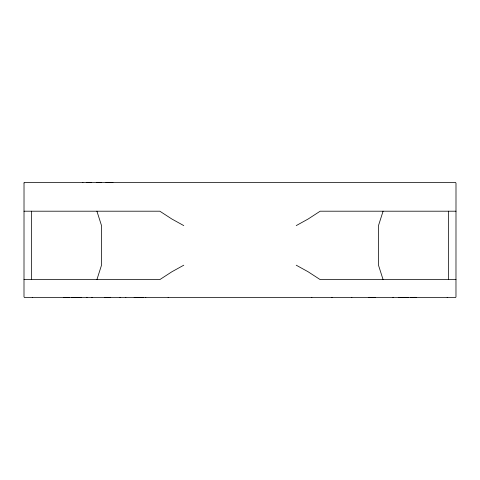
<?xml version="1.0" encoding="UTF-8"?>
<svg xmlns="http://www.w3.org/2000/svg" width="480" height="480" viewBox="0 0 480 480"><rect width="100%" height="100%" fill="white"/><g stroke="black" fill="none" stroke-linecap="round" stroke-linejoin="round"><path stroke-width="0.72" d="M96.918 279.6L101.514 265.2L101.514 225.6L96.918 211.2M383.082 211.2L378.486 225.6L378.486 265.2L383.082 279.6M398.892 297.39L406.104 297.564L403.668 297.6M110.544 297.282L110.154 297.6M393.39 297.282L392.94 297.6M32.682 297.48L32.28 297.6M92.37 297.39L91.866 297.6M183.768 265.2L171.888 271.77L159.822 279.6L24 279.6M296.232 225.6L308.112 219.03L320.178 211.2L456 211.2M104.724 297.6L105.03 297.528M105.966 182.61A0.72 0.684 -90 0 1 106.452 182.4L111.27 182.4M96.576 182.61A0.72 0.45 -90 0 1 96.78 182.424L96.9 182.4M134.148 297.6L136.05 297.36M369.732 297.6L371.106 297.486L369.456 297.432M372.798 297.6L374.496 297.6M368.352 297.6L369.93 297.474L368.652 297.366M64.464 297.6L66.156 297.486L64.836 297.432M63.45 297.6L65.358 297.474M135.03 297.396L134.61 297.414L142.668 297.432M73.5 297.6L75.66 297.498M110.544 297.432L108.894 297.486L110.268 297.6M135.282 297.6L142.464 297.6M416.172 297.432L414.642 297.474L416.412 297.582L414.924 297.6M69.522 297.528L67.644 297.576L69.378 297.6M106.056 297.6L107.352 297.576L105.396 297.39M410.628 297.6L412.362 297.576L410.484 297.528M78.804 297.6L81.24 297.6L71.478 297.534M96.78 182.424L101.598 182.4M86.556 182.496L89.922 182.496M89.778 182.4L91.434 182.61M24 211.2L159.822 211.2L171.888 219.03L183.768 225.6M456 279.6L320.178 279.6L308.112 271.77L296.232 265.2M139.032 297.504L142.506 297.504M408.522 297.534L404.334 297.498L406.5 297.6M398.808 297.576L401.196 297.6M374.46 297.558L373.902 297.576A0.72 0.696 -90 0 1 373.59 297.39M374.556 297.6L374.082 297.6M415.536 297.6L413.85 297.486L415.074 297.306M105.906 297.6L105.546 297.504M90.948 182.4L91.29 182.496M447.72 297.6L447.168 297.342M374.97 297.528L375.276 297.6M87.06 297.6L86.61 297.282M369.846 297.6L369.456 297.282M448.626 211.2L448.626 279.6M31.374 211.2L31.374 279.6M311.856 297.39A0.72 0.444 -90 0 1 311.544 297.6M135.228 297.39A0.72 0.696 -90 0 1 134.736 297.6M143.67 297.39A0.72 0.696 -90 0 1 143.178 297.6M137.616 297.6A0.72 0.696 -90 0 1 137.124 297.39M120.432 297.6A0.72 0.696 -90 0 1 119.94 297.39M78.792 297.39A0.72 0.696 -90 0 1 78.3 297.6M125.868 297.39A0.72 0.696 -90 0 1 125.376 297.6M145.83 297.6A0.72 0.582 -90 0 1 145.422 297.39M332.064 297.39A0.72 0.57 -90 0 1 331.668 297.6M351.876 297.6A0.72 0.696 -90 0 1 351.384 297.39M168.456 297.6A0.72 0.444 -90 0 1 168.144 297.39M82.446 182.4A0.72 0.684 -90 0 1 82.932 182.61M90.084 182.4A0.72 0.684 -90 0 1 90.57 182.61M110.988 182.61A0.72 0.408 -90 0 1 111.168 182.424M112.464 182.61A0.72 0.684 -90 0 1 112.95 182.4M24.024 182.934L24 296.88L24.534 297.576L455.28 297.6L455.976 297.066L456 183.12L455.466 182.424L24.72 182.4L24.024 182.934"/></g></svg>
